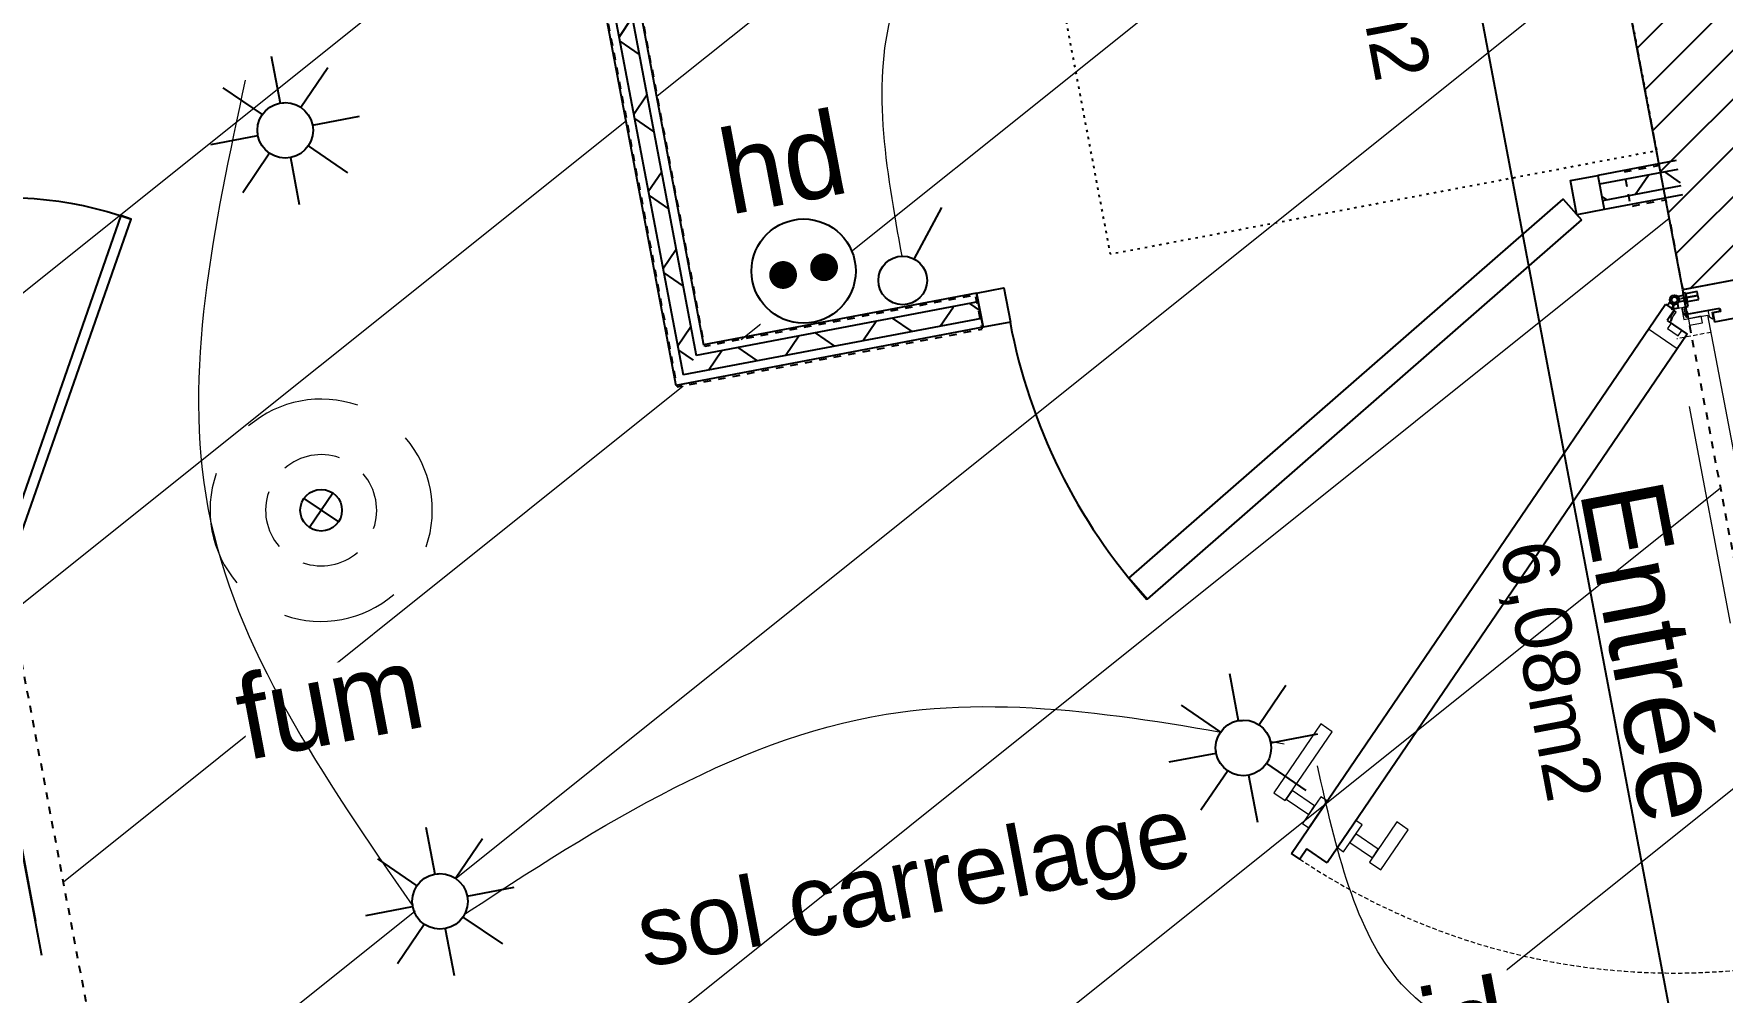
# Model space of a CAD drawing. Header units: centimetres. Extents: x 209280 to 319866, y -365283 to -277503.
# Drawn here: x 218585 to 221016, y -319766 to -318387 of the extents above; entities that cross this region are included whole.
import ezdxf

# ---------------------------------------------------------------- set-up
doc = ezdxf.new("R2010")
doc.units = ezdxf.units.CM
for name, pattern in [('Style de ligne -1', [0.41664, 0.20828, -0.20836]), ('Style de ligne -16', [0.192476, 0.123031, -0.069444]), ('Style de ligne -5', [0.20828, 0.069425, -0.138855])]:
    doc.linetypes.add(name, pattern=pattern)
doc.layers.get('0').update_dxf_attribs({"color": 252})
doc.layers.add('3-BAT C-Niveau 1', color=252, linetype='Continuous')
doc.layers.add('prlm-VMC', color=93, linetype='Continuous')
for name, color, linetype, lineweight in [('prlm-ELEC-CFA', 1, 'Continuous', 25), ('prlm-ELEC-CFO', 1, 'Continuous', 25), ('prlm-ELEC-SSI', 6, 'Continuous', 25)]:
    doc.layers.add(name, color=color, linetype=linetype, lineweight=lineweight)
doc.styles.add('Helvetica', font='arial.ttf')
doc.styles.add('prlm-elec-cfa', font='comic.ttf', dxfattribs={"height": 12})
doc.styles.add('prlm-elec-cfo', font='comic.ttf', dxfattribs={"height": 12})
doc.styles.add('prlm-elec-ssi', font='comic.ttf', dxfattribs={"height": 12})
doc.styles.get("Standard").update_dxf_attribs({"font": 'isocp.shx', "height": 100})

# ---------------------------------------------------------------- blocks, each defined once
blk = doc.blocks.new('xi.fum')
at = {"color": 0}
blk.add_wipeout([(-10.61, -10.61), (-15, 0), (-10.61, 10.61), (0, 15), (10.61, 10.61), (15, 0), (10.61, -10.61), (0, -15)], dxfattribs=at).dxf.layer = 'prlm-ELEC-SSI'
at = {"layer": 'prlm-ELEC-SSI', "color": 0}
for points in [[(-2.12, 2.12), (2.12, -2.12)], [(2.12, 2.12), (-2.12, -2.12)]]:
    blk.add_lwpolyline(points, dxfattribs=at)
blk.add_circle((0, 0), 3, dxfattribs=at)
at = {"layer": 'prlm-ELEC-SSI', "color": 0, "lineweight": 13}
for radius, start, end in [(16, 60, 120), (16, 150, 210), (8, 60, 120), (16, 330, 30), (8, 150, 210), (8, 330, 30), (8, 240, 300), (16, 240, 300)]:
    blk.add_arc((0, 0), radius, start, end, dxfattribs=at)
blk = doc.blocks.new('xi.PCHD')
at = {"color": 0, "lineweight": 5}
blk.add_wipeout([(-7.5, -7.5), (7.5, -7.5), (7.5, 7.5), (-7.5, 7.5)], dxfattribs=at).dxf.layer = 'prlm-ELEC-CFO'
at = {"layer": 'prlm-ELEC-CFO', "color": 0, "linetype": 'ByBlock', "lineweight": 5, "const_width": 2}
for points in [[(-4, 0, 1), (-2, 0, 1)], [(2, 0, 1), (4, 0, 1)]]:
    blk.add_lwpolyline(points, format="xyb", close=True, dxfattribs=at)
at = {"layer": 'prlm-ELEC-CFO', "color": 0, "linetype": 'ByBlock', "lineweight": -2}
blk.add_circle((0, 0), 7.5, dxfattribs=at)
blk = doc.blocks.new('xi.SA')
at = {"layer": 'prlm-ELEC-CFO', "color": 0}
blk.add_lwpolyline([(0.2, -1.28), (5.5, 5.28)], dxfattribs=at)
blk.add_circle((-2, -4), 3.5, dxfattribs=at)
blk = doc.blocks.new('xi.SPOT')
at = {"color": 0, "lineweight": 5}
blk.add_wipeout([(-4, 0), (-2.83, -2.83), (0, -4), (2.83, -2.83), (4, 0), (2.83, 2.83), (0, 4), (-2.83, 2.83)], dxfattribs=at).dxf.layer = 'prlm-ELEC-CFO'
at = {"layer": 'prlm-ELEC-CFO', "color": 0, "linetype": 'ByBlock', "lineweight": -2, "flags": 128}
for points in [[(0, 10.88), (0, 4)], [(-7.69, 7.69), (-2.83, 2.83)], [(7.69, 7.69), (2.83, 2.83)], [(-10.88, 0), (-4, 0)], [(4, 0), (10.88, 0)], [(-2.83, -2.83), (-7.69, -7.69)], [(0, -4), (0, -10.88)], [(2.83, -2.83), (7.69, -7.69)]]:
    blk.add_lwpolyline(points, dxfattribs=at)
at = {"layer": 'prlm-ELEC-CFO', "color": 0, "linetype": 'ByBlock', "lineweight": -2}
blk.add_circle((0, 0), 4, dxfattribs=at)
blk = doc.blocks.new('xi.gtl')
at = {"linetype": 'Continuous', "flags": 128}
for points in [[(2.8, 22.99), (2.02, 24.35), (50.51, 52.34), (51.28, 50.98)], [(0, 25), (2.02, 25), (2.02, 20), (0, 20)], [(60, 25), (57.98, 25), (57.98, 20), (60, 20)], [(0, 15), (60, 15), (60, -5), (0, -5)]]:
    blk.add_lwpolyline(points, close=True, dxfattribs=at)
at = {"linetype": 'Continuous'}
blk.add_arc((2.02, 24.35), 55.99, 0.6678, 30, dxfattribs=at)
at = {"insert": (19.5, 10.66), "char_height": 7.565, "attachment_point": 1, "line_spacing_factor": 0.834288, "style": 'Helvetica'}
blk.add_mtext('GTL', dxfattribs=at)
at = {"flags": 1}
blk.add_attdef('GTL', (0, -5), '', height=0.018, dxfattribs=at)
blk = doc.blocks.new('Sol carrelage')
at = {"insert": (0, -0.78), "char_height": 10.0872, "attachment_point": 2, "line_spacing_factor": 0.834288, "style": 'Helvetica'}
blk.add_mtext('sol carrelage', dxfattribs=at)

msp = doc.modelspace()

# ---------------------------------------------------------------- hatches: boundary and pattern name
at = {"linetype": 'Continuous'}
h = msp.add_hatch(dxfattribs=at)
h.set_pattern_fill('02_ISOLANT', color=256, scale=10, angle=-79.271875, style=0, pattern_type=2)
h.set_pattern_definition([(325.728125, (88960.93, 134700.79), (45.049638, 66.109985), []), (55.728125, (88960.93, 134700.79), (66.109985, -45.049638), [])])
h.paths.add_polyline_path([(219214.915, -317139.93), (219185.08, -317111.383), (219519.738, -318877.76), (219538.851, -318849.714)])
h = msp.add_hatch(dxfattribs=at)
h.set_pattern_fill('02_ISOLANT', color=256, scale=10, angle=-169.276405, style=0, pattern_type=2)
h.set_pattern_definition([(235.723595, (88960.93, 134700.79), (66.106423, -45.054865), []), (325.723595, (88960.93, 134700.79), (-45.054865, -66.106423), [])])
h.paths.add_polyline_path([(220956.035, -318605.757), (220951.569, -318582.176), (220838.896, -318603.514), (220843.362, -318627.094)])
h = msp.add_hatch(dxfattribs=at)
h.set_pattern_fill('02_ISOLANT', color=256, scale=10, angle=-169.276405, style=0, pattern_type=2)
h.set_pattern_definition([(235.723595, (88960.93, 134700.79), (66.106423, -45.054865), []), (325.723595, (88960.93, 134700.79), (-45.054865, -66.106423), [])])
h.paths.add_polyline_path([(219949.254, -318796.419), (219944.788, -318772.838), (219538.851, -318849.714), (219519.738, -318877.76)])
at = {"layer": '3-BAT C-Niveau 1', "linetype": 'Continuous'}
h = msp.add_hatch(dxfattribs=at)
h.set_pattern_fill('MURS MACONNERIE-2', color=256, scale=10, style=0, pattern_type=2)
h.set_pattern_definition([(45, (89146.82, 134700.79), (-31.2347524, 39.0434405), [])])
h.paths.add_polyline_path([(220958.667, -318755.434), (221135.523, -318721.942), (220409.783, -314889.719), (220232.926, -314923.212)])
at = {"layer": '3-BAT C-Niveau 1', "linetype": 'Continuous', "lineweight": 18}
h = msp.add_hatch(dxfattribs=at)
h.set_pattern_fill('BA 13', color=256, scale=10, style=0, pattern_type=2)
h.set_pattern_definition([(218.65981, (88960.93, 134700.8), (-199.24783, 287.75041), [])])
h.paths.add_polyline_path([(218111.206, -316879.481), (219094.019, -316693.37), (219511.144, -318895.207), (219950.199, -318812.059), (219940.896, -318762.933), (219550.964, -318836.777), (219305.405, -317540.837), (220679.372, -317280.637), (220924.796, -318576.603), (220874.296, -318586.167), (220883.599, -318635.294), (220934.188, -318625.713), (221206.827, -320061.11), (221205.453, -320062.235), (221514.956, -321696.543), (220763.56, -321838.657), (220844.845, -322267.881), (219191.016, -322581.39), (219109.145, -322149.074), (219109.146, -322149.074), (218429.84, -318562.027), (217789.941, -318683.211), (217792.346, -318695.986), (217722.481, -318695.986), (217843.394, -319334.459), (217272.387, -319442.596), (217028.16, -318152.973), (218306.47, -317910.889)])

# ---------------------------------------------------------------- linework, layer by layer
at = {"linetype": 'Continuous', "lineweight": 25}
for p, q in [((219168.919, -317095.92), (219509.385, -318892.952)), ((219231.076, -317155.393), (219549.204, -318834.522)), ((220949.15, -318569.403), (220836.477, -318590.741)), ((220836.477, -318590.741), (220845.781, -318639.867)), ((220958.454, -318618.53), (220845.781, -318639.867)), ((219942.369, -318760.065), (219549.204, -318834.522)), ((219942.369, -318760.065), (219951.673, -318809.192)), ((219951.673, -318809.192), (219509.385, -318892.952)), ((218510.939, -319258.955), (218587.662, -319664.095)), ((218596.966, -319713.222), (218514.66, -319278.606))]:
    msp.add_line(p, q, dxfattribs=at)
at = {"linetype": 'Continuous'}
for p, q in [((219185.08, -317111.383), (219519.738, -318877.76)), ((219185.08, -317111.383), (219519.738, -318877.76)), ((219214.915, -317139.93), (219538.851, -318849.714)), ((219214.915, -317139.93), (219538.851, -318849.714)), ((219231.076, -317155.393), (219549.204, -318834.522)), ((220951.569, -318582.176), (220838.896, -318603.514)), ((220951.569, -318582.176), (220838.896, -318603.514)), ((220956.035, -318605.757), (220843.362, -318627.094)), ((220956.035, -318605.757), (220843.362, -318627.094)), ((220958.454, -318618.53), (220845.781, -318639.867)), ((221135.032, -318722.035), (220958.176, -318755.528)), ((219944.788, -318772.838), (219538.851, -318849.714)), ((219944.788, -318772.838), (219538.851, -318849.714)), ((220933.932, -318776.219), (220946.327, -318784.667)), ((220964.027, -318766.641), (220955.381, -318768.279)), ((220958.176, -318755.528), (220964.807, -318790.542)), ((220962.704, -318759.655), (220959.087, -318760.34)), ((220959.087, -318760.34), (220962.846, -318780.187)), ((220966.463, -318779.502), (220962.704, -318759.655)), ((220979.57, -318757.886), (220962.965, -318761.03)), ((220962.965, -318761.03), (220964.027, -318766.641)), ((220964.027, -318766.641), (220980.632, -318763.497)), ((220980.632, -318763.497), (220964.027, -318766.641)), ((220964.027, -318766.641), (220965.09, -318772.252)), ((220965.09, -318772.252), (220981.695, -318769.108)), ((220980.632, -318763.497), (220979.57, -318757.886)), ((220981.695, -318769.108), (220980.632, -318763.497)), ((219949.254, -318796.419), (219519.738, -318877.76)), ((219949.254, -318796.419), (219519.738, -318877.76)), ((220946.327, -318784.667), (220936.303, -318799.376)), ((220936.303, -318799.376), (220965.224, -318819.087)), ((220962.846, -318780.187), (220966.463, -318779.502)), ((220964.807, -318790.542), (221012.049, -318781.595)), ((221012.972, -318786.47), (221002.084, -318788.532)), ((221002.084, -318788.532), (221004.51, -318801.343)), ((221004.51, -318801.343), (221097.851, -318783.666)), ((221012.049, -318781.595), (221012.972, -318786.47)), ((219951.673, -318809.192), (219509.385, -318892.952)), ((220407.765, -319574.868), (220395.37, -319566.42)), ((220417.79, -319560.16), (220407.765, -319574.868)), ((220446.712, -319579.871), (220417.79, -319560.16))]:
    msp.add_line(p, q, dxfattribs=at)
at = {"linetype": 'Continuous', "lineweight": 18}
for p, q in [((220942.29, -318792.366), (220941.29, -318799.871)), ((220941.29, -318799.871), (220942.499, -318800.241)), ((220946.816, -318785.726), (220942.29, -318792.366)), ((220942.507, -318800.216), (220944.286, -318794.41)), ((220944.286, -318794.41), (220949.129, -318787.303)), ((220949.129, -318787.303), (220946.816, -318785.726)), ((220996.47, -318785.32), (220995.355, -318786.956)), ((220995.355, -318786.956), (220996.62, -318793.638)), ((221011.208, -318782.529), (220996.47, -318785.32)), ((220996.62, -318793.638), (221001.551, -318796.998)), ((221000.995, -318787.72), (221011.803, -318785.673)), ((221002.711, -318796.779), (221000.995, -318787.72)), ((221001.551, -318796.998), (221002.711, -318796.779)), ((221011.803, -318785.673), (221011.208, -318782.529)), ((220950.919, -318840.076), (220909.603, -318811.917)), ((220941.958, -318803.231), (220936.664, -318810.998)), ((220936.664, -318810.998), (220952.034, -318821.473)), ((220957.328, -318813.706), (220941.958, -318803.231)), ((220952.034, -318821.473), (220957.328, -318813.706)), ((220470.62, -319564.096), (220497.089, -319525.259)), ((220497.089, -319525.259), (220488.106, -319519.136)), ((220547.163, -319521.266), (220507.74, -319579.109)), ((220563.707, -319532.541), (220547.163, -319521.266)), ((220488.079, -319538.48), (220479.631, -319550.875)), ((220479.631, -319550.875), (220511.964, -319572.911)), ((220520.411, -319560.516), (220488.079, -319538.48)), ((220524.284, -319590.384), (220563.707, -319532.541)), ((220461.636, -319557.973), (220470.62, -319564.096)), ((220507.74, -319579.109), (220524.284, -319590.384)), ((220511.964, -319572.911), (220520.411, -319560.516))]:
    msp.add_line(p, q, dxfattribs=at)
at = {"linetype": 'Style de ligne -16', "lineweight": 18, "ltscale": 2580.64}
for p, q in [((220942.181, -318783.49), (220956.919, -318780.699)), ((221120.117, -319723.067), (220942.181, -318783.49)), ((220956.919, -318780.699), (220960.231, -318798.188)), ((220960.764, -318780.581), (220958.013, -318781.102)), ((220958.013, -318781.102), (220959.508, -318788.998)), ((220959.508, -318788.998), (220964.108, -318795.011)), ((220960.231, -318798.188), (220994.62, -318791.676)), ((220962.364, -318789.031), (220960.764, -318780.581)), ((220965.212, -318794.395), (220962.364, -318789.031)), ((220964.108, -318795.011), (220965.225, -318794.418)), ((220985.231, -318793.454), (220966.956, -318796.915)), ((220966.956, -318796.915), (220968.705, -318806.15)), ((220986.98, -318802.689), (220985.231, -318793.454)), ((220994.62, -318791.676), (221165.931, -319696.275)), ((220968.705, -318806.15), (220986.98, -318802.689))]:
    msp.add_line(p, q, dxfattribs=at)
at = {"linetype": 'Style de ligne -16', "lineweight": 18, "ltscale": 50.8}
msp.add_line((220999.346, -318816.632), (220950.219, -318825.936), dxfattribs=at)
at = {"linetype": 'Style de ligne -5', "ltscale": 50.8, "flags": 128}
msp.add_lwpolyline([(219893.13, -317426.946), (220679.159, -317278.089), (220921.051, -318555.386), (220135.022, -318704.243)], close=True, dxfattribs=at)
at = {"linetype": 'Continuous', "flags": 128}
for points in [[(220845.783, -318639.879), (220806.481, -318647.321), (220797.176, -318598.183), (220836.477, -318590.741)], [(220813.061, -318654.859), (220187.756, -319200.656), (220161.453, -319170.521), (220786.757, -318624.724)], [(219990.976, -318801.761), (219951.675, -318809.203), (219942.369, -318760.065), (219981.671, -318752.623)]]:
    msp.add_lwpolyline(points, close=True, dxfattribs=at)
for points in [[(220942.866, -318782.308), (220946.63, -318776.784, -0.14316547), (220942.953, -318775.591, -0.14316547), (220940.498, -318772.604), (220936.733, -318778.128)], [(220952.803, -318781.478), (220951.559, -318774.91, -0.14316547), (220948.115, -318776.667, -0.14316547), (220944.267, -318776.291), (220945.511, -318782.859)], [(220959.72, -318763.681), (220951.846, -318765.172, -0.14316547), (220953.602, -318768.616, -0.14316547), (220953.227, -318772.464), (220961.101, -318770.972)]]:
    msp.add_lwpolyline(points, format="xyb", close=True, dxfattribs=at)
at = {"linetype": 'Continuous'}
for radius in [6.889, 4.289]:
    msp.add_circle((220946.833, -318769.898), radius, dxfattribs=at)
for centre, start, end in [((220806.481, -318647.321), 190.723595, 221.806717), ((218522.103, -319317.907), 192.793131, 280.72344)]:
    msp.add_arc(centre, 830.542, start, end, dxfattribs=at)
at = {"layer": '3-BAT C-Niveau 1', "linetype": 'Continuous', "lineweight": 25}
for p, q in [((220958.667, -318755.434), (220232.926, -314923.212)), ((220958.667, -318755.434), (220232.926, -314923.212)), ((221135.523, -318721.942), (220958.667, -318755.434))]:
    msp.add_line(p, q, dxfattribs=at)
at = {"layer": '3-BAT C-Niveau 1', "linetype": 'Style de ligne -1', "ltscale": 50.8, "flags": 128}
msp.add_lwpolyline([(218111.206, -316879.481), (219094.019, -316693.37), (219511.144, -318895.207), (219950.199, -318812.059), (219940.896, -318762.933), (219550.964, -318836.777), (219305.405, -317540.837), (220679.372, -317280.637), (220924.796, -318576.603), (220874.296, -318586.167), (220883.599, -318635.294), (220934.188, -318625.713), (221206.827, -320061.11), (221205.453, -320062.235), (221514.956, -321696.543), (220763.56, -321838.657), (220844.845, -322267.881), (219191.016, -322581.39), (219109.145, -322149.074), (219109.146, -322149.074), (218429.84, -318562.027), (217789.941, -318683.211), (217792.346, -318695.986), (217722.481, -318695.986), (217843.394, -319334.459), (217272.387, -319442.596), (217028.16, -318152.973), (218306.47, -317910.889)], close=True, dxfattribs=at)
at = {"layer": 'prlm-ELEC-CFO', "lineweight": 13}
msp.add_spline([(219176.352, -319672.98), (219812.04, -319366.166), (220385.238, -319408.655)], degree=3, dxfattribs=at)
at = {"layer": 'prlm-VMC'}
msp.add_lwpolyline([(220889.566, -322003.331), (220344.232, -322106.606), (219951.892, -320034.881), (220950.431, -319845.779), (220309.417, -316460.949)], dxfattribs=at)

# ---------------------------------------------------------------- block references
at = {"yscale": 10, "zscale": 10}
for name, p, xscale, rotation in [('xi.gtl', (218305.006, -319247.222), -10, 280.7235947438517), ('Sol carrelage', (219840.284, -319549.193), 10, 10.72359474378366)]:
    msp.add_blockref(name, p, dxfattribs=dict(at, xscale=xscale, rotation=rotation))

# ---------------------------------------------------------------- texts
at = {"char_height": 120, "attachment_point": 2, "rotation": 280.723595, "line_spacing_factor": 0.834288, "style": 'Helvetica'}
for s, insert in [('Wc\\P{\\H0.6752x;1,85m2}\\P', (220726.21, -318227.485)), ('Entrée\\P{\\H0.6752x;6,08m2}\\P', (220973.798, -319264.745))]:
    msp.add_mtext(s, dxfattribs=dict(at, insert=insert))

# ---------------------------------------------------------------- next in the draw order: block references
at = {"layer": 'prlm-ELEC-SSI', "xscale": 10, "yscale": 10, "zscale": 10, "rotation": 10.72360141139323}
msp.add_blockref('xi.fum', (218998.832, -319072.605), dxfattribs=at)

# ---------------------------------------------------------------- next in the draw order: texts
at = {"layer": 'prlm-ELEC-CFA', "lineweight": 20, "insert": (220605.378, -319822.03), "char_height": 120, "attachment_point": 5, "rotation": 10.723601, "line_spacing_factor": 0.8, "style": 'prlm-elec-cfa', "bg_fill": 3, "box_fill_scale": 1.1, "bg_fill_color": 256, "bg_fill_transparency": 0}
msp.add_mtext('vid', dxfattribs=at)
at = {"layer": 'prlm-ELEC-CFO', "lineweight": 20, "insert": (219663.523, -318572.945), "char_height": 120, "attachment_point": 5, "rotation": 10.723601, "line_spacing_factor": 0.8, "style": 'prlm-elec-cfo', "bg_fill": 3, "box_fill_scale": 1.1, "bg_fill_color": 256, "bg_fill_transparency": 0}
msp.add_mtext('hd', dxfattribs=at)
at = {"layer": 'prlm-ELEC-SSI', "lineweight": 20, "insert": (218999.815, -319289.892), "char_height": 120, "attachment_point": 2, "rotation": 10.723601, "line_spacing_factor": 0.8, "style": 'prlm-elec-ssi', "bg_fill": 3, "box_fill_scale": 0.95, "bg_fill_color": 256, "bg_fill_transparency": 0}
msp.add_mtext('fum', dxfattribs=at)

# ---------------------------------------------------------------- next in the draw order: linework, layer by layer
at = {"linetype": 'Style de ligne -16', "lineweight": 18, "ltscale": 50.8}
msp.add_arc((220946.833, -318769.898), 968.799, 236.190814, 280.303687, dxfattribs=at)
at = {"layer": 'prlm-ELEC-CFO', "lineweight": 13}
for points in [[(218889.55, -318453.637), (218835.866, -319069.127), (219129.608, -319641.121)], [(221039.332, -319891.148), (220554.031, -319754.62), (220432.896, -319440.33)]]:
    msp.add_spline(points, degree=3, dxfattribs=at)

# ---------------------------------------------------------------- next in the draw order: block references
at = {"layer": 'prlm-ELEC-CFO', "xscale": 10, "yscale": 10, "zscale": 10, "rotation": 10.72360141139323}
msp.add_blockref('xi.PCHD', (219693.265, -318728.447), dxfattribs=at)

# ---------------------------------------------------------------- next in the draw order: linework, layer by layer
at = {"layer": 'prlm-ELEC-CFO', "lineweight": 13}
msp.add_spline([(219834.932, -318706.861), (219824.438, -318343.705), (220007.565, -318080.253)], degree=3, dxfattribs=at)

# ---------------------------------------------------------------- next in the draw order: block references
at = {"layer": 'prlm-ELEC-CFO', "xscale": 10, "yscale": 10, "zscale": 10, "rotation": 10.72360141139323}
for name, p in [('xi.SPOT', (218947.101, -318525.821)), ('xi.SA', (219848.151, -318698.823)), ('xi.SPOT', (220326.412, -319414.638)), ('xi.SPOT', (219169.848, -319635.525))]:
    msp.add_blockref(name, p, dxfattribs=at)

# ---------------------------------------------------------------- next in the draw order: linework, layer by layer
at = {"linetype": 'Continuous'}
for p, q in [((220395.37, -319566.42), (220933.932, -318776.219)), ((220965.224, -318819.087), (220446.712, -319579.871))]:
    msp.add_line(p, q, dxfattribs=at)
at = {"linetype": 'Continuous', "lineweight": 18}
for p, q in [((220437.644, -319380.064), (220370.062, -319479.223)), ((220454.188, -319391.34), (220437.644, -319380.064)), ((220386.606, -319490.499), (220454.188, -319391.34)), ((220370.062, -319479.223), (220386.606, -319490.499)), ((220396.462, -319476.038), (220388.014, -319488.433)), ((220428.795, -319498.075), (220396.462, -319476.038)), ((220388.014, -319488.433), (220420.347, -319510.47)), ((220437.806, -319484.854), (220411.336, -319523.691)), ((220420.32, -319529.814), (220446.789, -319490.976)), ((220420.347, -319510.47), (220428.795, -319498.075)), ((220446.789, -319490.976), (220437.806, -319484.854)), ((220411.336, -319523.691), (220420.32, -319529.814)), ((220488.106, -319519.136), (220461.636, -319557.973))]:
    msp.add_line(p, q, dxfattribs=at)

doc.saveas('drawing.dxf')
